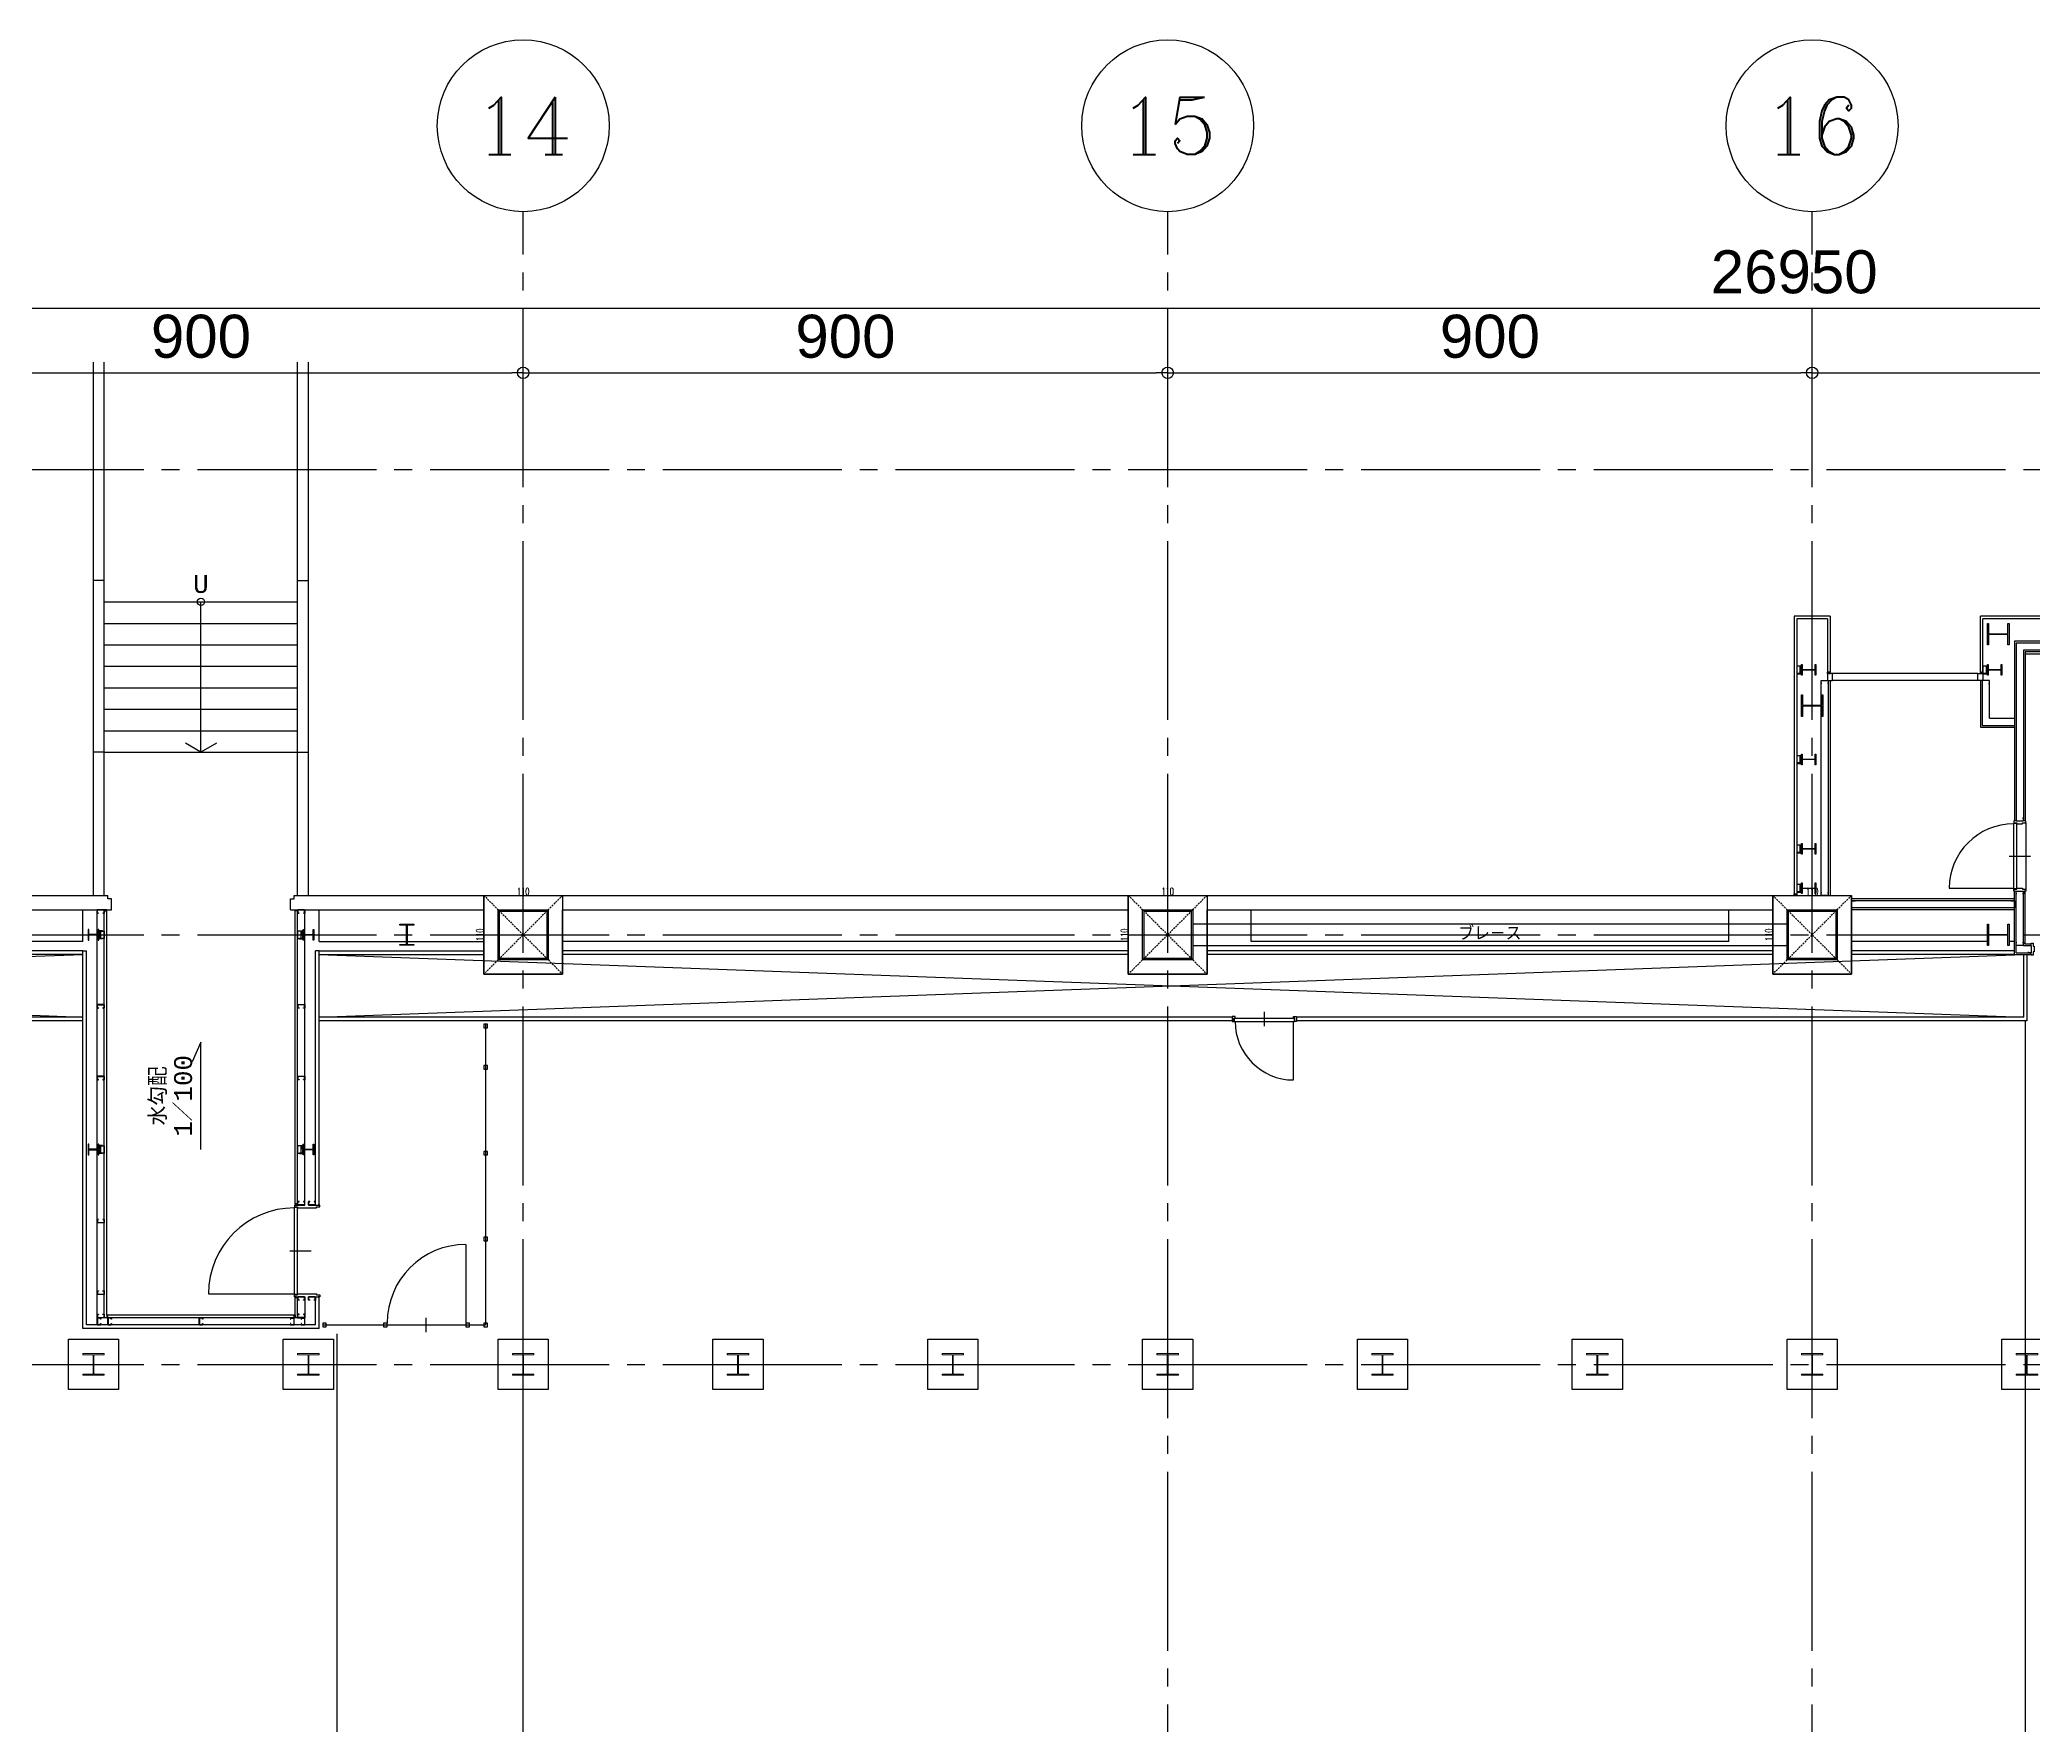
# Model space of a CAD drawing. Header units: millimetres. Extents: x -25195 to 195597, y 6477 to 112111.
# Drawn here: x 11085 to 13867, y 17647 to 20000 of the extents above; entities that cross this region are included whole.
import ezdxf
from ezdxf.enums import TextEntityAlignment as Align

# ---------------------------------------------------------------- set-up
doc = ezdxf.new("R2010")
doc.units = ezdxf.units.MM
doc.header["$LTSCALE"] = 100
doc.linetypes.add('X-N-FAB-L10$0$COL-CEN-LIN', pattern=[3.25, 2.5, -0.25, 0.25, -0.25])
doc.linetypes.add('X-N-FAB-L10$0$HIDDEN', pattern=[0.375, 0.25, -0.125])
for name, color, linetype in [('0-XREF', 7, 'Continuous'), ('X-N-FAB-L10$0$0-MC', 8, 'Continuous'), ('X-N-FAB-L10$0$0-NC', 8, 'Continuous'), ('X-N-FAB-L10$0$08', 8, 'Continuous'), ('X-N-FAB-L10$0$BEAM', 8, 'Continuous'), ('X-N-FAB-L10$0$BLOCK', 8, 'Continuous'), ('X-N-FAB-L10$0$CCL', 8, 'X-N-FAB-L10$0$COL-CEN-LIN'), ('X-N-FAB-L10$0$COL', 8, 'Continuous'), ('X-N-FAB-L10$0$COL-S', 8, 'Continuous')]:
    doc.layers.add(name, color=color, linetype=linetype)
doc.layers.add('X-N-FAB-L10$0$A-BLOCK', color=8, linetype='Continuous', plot=False)
doc.layers.add('X-N-FAB-L10$0$DIM', color=8, linetype='Continuous', plot=False)
doc.layers.add('X-N-FAB-L10$0$STEEL1', color=8, linetype='Continuous', lineweight=0)
doc.styles.add('X-N-FAB-L10$0$ATS', font='monotxt.shx', dxfattribs={"bigfont": 'BIGFONT.shx'})
doc.styles.add('X-N-FAB-L10$0$COL-NUM', font='romanc')
doc.styles.add('X-N-FAB-L10$0$DIM', font='simplex.shx', dxfattribs={"width": 0.67, "bigfont": 'chineset.shx'})
doc.styles.add('X-N-FAB-L10$0$DimStyUse', font='romans.shx', dxfattribs={"width": 0.7})
doc.styles.add('X-N-FAB-L10$0$Gen-Text', font='arial.ttf', dxfattribs={"height": 2.5})
doc.dimstyles.new('X-N-FAB-L10$0$cirl', dxfattribs={"dimtxt": 200, "dimasz": 50, "dimexe": 50, "dimexo": 0, "dimgap": 20, "dimtad": 1, "dimdsep": 46, "dimtxsty": 'X-N-FAB-L10$0$DimStyUse', "dimblk": 'X-N-FAB-L10$0$_Origin', "dimcen": 10, "dimdle": 50, "dimclrt": 2, "dimazin": 0, "dimtfac": 1, "dimtix": 1, "dimtmove": 2, "dimatfit": 3, "dimfxl": 10, "dimtolj": 1, "dimarcsym": 0})
doc.dimstyles.new('X-N-FAB-L10$0$JJP_005_defpoint', dxfattribs={"dimtxt": 20, "dimasz": 0.5, "dimexe": 0.5, "dimexo": 0.5, "dimgap": 0.5, "dimtad": 1, "dimdsep": 46, "dimtxsty": 'X-N-FAB-L10$0$DIM', "dimblk": 'X-N-FAB-L10$0$_None', "dimcen": 10, "dimclrd": 256, "dimclre": 256, "dimclrt": 256, "dimadec": 0, "dimazin": 0, "dimtfac": 1, "dimtix": 1, "dimtmove": 2, "dimatfit": 3, "dimldrblk": 'X-N-FAB-L10$0$_None', "dimfxl": 0.5, "dimtolj": 1, "dimtzin": 0, "dimarcsym": 0})

# ---------------------------------------------------------------- blocks, each defined once
blk = doc.blocks.new('X-N-FAB-L10$0$_Origin')
at = {"color": 0, "linetype": 'ByBlock', "lineweight": -2}
blk.add_line((0, 0), (-1, 0), dxfattribs=at)
blk.add_circle((0, 0), 0.5, dxfattribs=at)
blk = doc.blocks.new('*D192')
at = {"layer": 'DefPoints', "color": 0, "transparency": 16777216}
for p in [(0, 9025), (-26950, 8935), (0, 8935)]:
    blk.add_point(p, dxfattribs=at)
at = {"layer": 'X-N-FAB-L10$0$DIM', "color": 0, "lineweight": -2, "transparency": 16777216}
for p, q in [((-26950, 8935), (-26950, 9045)), ((0, 8935), (0, 9045)), ((-26934, 9025), (-16, 9025))]:
    blk.add_line(p, q, dxfattribs=at)
at = {"layer": 'X-N-FAB-L10$0$DIM', "color": 0, "lineweight": -2, "transparency": 16777216, "xscale": 16, "yscale": 16, "zscale": 16, "rotation": 180}
blk.add_blockref('X-N-FAB-L10$0$_Origin', (-26950, 9025), dxfattribs=at)
at = {"layer": 'X-N-FAB-L10$0$DIM', "color": 0, "lineweight": -2, "transparency": 16777216, "xscale": 16, "yscale": 16, "zscale": 16}
blk.add_blockref('X-N-FAB-L10$0$_Origin', (0, 9025), dxfattribs=at)
at = {"layer": 'X-N-FAB-L10$0$DIM', "color": 2, "transparency": 16777216, "insert": (-13475, 9075.6), "char_height": 2.5, "attachment_point": 5, "style": 'X-N-FAB-L10$0$Gen-Text'}
blk.add_mtext('\\A1;{\\H24x;26950}', dxfattribs=at)
blk = doc.blocks.new('*D205')
at = {"layer": 'DefPoints', "color": 0, "transparency": 16777216}
for p in [(-15250, 8935), (-16150, 8845), (-15250, 8845)]:
    blk.add_point(p, dxfattribs=at)
at = {"layer": 'X-N-FAB-L10$0$DIM', "color": 0, "lineweight": -2, "transparency": 16777216}
for p, q in [((-16150, 8845), (-16150, 8955)), ((-16134, 8935), (-15266, 8935)), ((-15250, 8845), (-15250, 8955))]:
    blk.add_line(p, q, dxfattribs=at)
at = {"layer": 'X-N-FAB-L10$0$DIM', "color": 0, "lineweight": -2, "transparency": 16777216, "xscale": 16, "yscale": 16, "zscale": 16, "rotation": 180}
blk.add_blockref('X-N-FAB-L10$0$_Origin', (-16150, 8935), dxfattribs=at)
at = {"layer": 'X-N-FAB-L10$0$DIM', "color": 0, "lineweight": -2, "transparency": 16777216, "xscale": 16, "yscale": 16, "zscale": 16}
blk.add_blockref('X-N-FAB-L10$0$_Origin', (-15250, 8935), dxfattribs=at)
at = {"layer": 'X-N-FAB-L10$0$DIM', "color": 2, "transparency": 16777216, "insert": (-15700, 8985.6), "char_height": 2.5, "attachment_point": 5, "style": 'X-N-FAB-L10$0$Gen-Text'}
blk.add_mtext('\\A1;{\\H24x;900}', dxfattribs=at)
blk = doc.blocks.new('X-N-FAB-L10$0$cn-y')
at = {"layer": 'X-N-FAB-L10$0$0-MC'}
blk.add_circle((-50, 0), 50, dxfattribs=at)
at = {"layer": 'X-N-FAB-L10$0$0-NC', "style": 'X-N-FAB-L10$0$COL-NUM'}
blk.add_attdef('GRID-Y', text='', height=50, dxfattribs=at).set_placement((-50, 0), align=Align.MIDDLE_CENTER)
blk = doc.blocks.new('*D206')
at = {"layer": 'DefPoints', "color": 0, "transparency": 16777216}
for p in [(-14350, 8935), (-15250, 8845), (-14350, 8845)]:
    blk.add_point(p, dxfattribs=at)
at = {"layer": 'X-N-FAB-L10$0$DIM', "color": 0, "lineweight": -2, "transparency": 16777216}
for p, q in [((-15250, 8845), (-15250, 8955)), ((-15234, 8935), (-14366, 8935)), ((-14350, 8845), (-14350, 8955))]:
    blk.add_line(p, q, dxfattribs=at)
at = {"layer": 'X-N-FAB-L10$0$DIM', "color": 0, "lineweight": -2, "transparency": 16777216, "xscale": 16, "yscale": 16, "zscale": 16, "rotation": 180}
blk.add_blockref('X-N-FAB-L10$0$_Origin', (-15250, 8935), dxfattribs=at)
at = {"layer": 'X-N-FAB-L10$0$DIM', "color": 0, "lineweight": -2, "transparency": 16777216, "xscale": 16, "yscale": 16, "zscale": 16}
blk.add_blockref('X-N-FAB-L10$0$_Origin', (-14350, 8935), dxfattribs=at)
at = {"layer": 'X-N-FAB-L10$0$DIM', "color": 2, "transparency": 16777216, "insert": (-14800, 8985.6), "char_height": 2.5, "attachment_point": 5, "style": 'X-N-FAB-L10$0$Gen-Text'}
blk.add_mtext('\\A1;{\\H24x;900}', dxfattribs=at)
blk = doc.blocks.new('*D207')
at = {"layer": 'DefPoints', "color": 0, "transparency": 16777216}
for p in [(-13450, 8935), (-14350, 8845), (-13450, 8845)]:
    blk.add_point(p, dxfattribs=at)
at = {"layer": 'X-N-FAB-L10$0$DIM', "color": 0, "lineweight": -2, "transparency": 16777216}
for p, q in [((-14350, 8845), (-14350, 8955)), ((-14334, 8935), (-13466, 8935)), ((-13450, 8845), (-13450, 8955))]:
    blk.add_line(p, q, dxfattribs=at)
at = {"layer": 'X-N-FAB-L10$0$DIM', "color": 0, "lineweight": -2, "transparency": 16777216, "xscale": 16, "yscale": 16, "zscale": 16, "rotation": 180}
blk.add_blockref('X-N-FAB-L10$0$_Origin', (-14350, 8935), dxfattribs=at)
at = {"layer": 'X-N-FAB-L10$0$DIM', "color": 0, "lineweight": -2, "transparency": 16777216, "xscale": 16, "yscale": 16, "zscale": 16}
blk.add_blockref('X-N-FAB-L10$0$_Origin', (-13450, 8935), dxfattribs=at)
at = {"layer": 'X-N-FAB-L10$0$DIM', "color": 2, "transparency": 16777216, "insert": (-13900, 8985.6), "char_height": 2.5, "attachment_point": 5, "style": 'X-N-FAB-L10$0$Gen-Text'}
blk.add_mtext('\\A1;{\\H24x;900}', dxfattribs=at)
blk = doc.blocks.new('*D208')
at = {"layer": 'DefPoints', "color": 0, "transparency": 16777216}
for p in [(-12550, 8935), (-13450, 8845), (-12550, 8845)]:
    blk.add_point(p, dxfattribs=at)
at = {"layer": 'X-N-FAB-L10$0$DIM', "color": 0, "lineweight": -2, "transparency": 16777216}
for p, q in [((-13450, 8845), (-13450, 8955)), ((-13434, 8935), (-12566, 8935)), ((-12550, 8845), (-12550, 8955))]:
    blk.add_line(p, q, dxfattribs=at)
at = {"layer": 'X-N-FAB-L10$0$DIM', "color": 0, "lineweight": -2, "transparency": 16777216, "xscale": 16, "yscale": 16, "zscale": 16, "rotation": 180}
blk.add_blockref('X-N-FAB-L10$0$_Origin', (-13450, 8935), dxfattribs=at)
at = {"layer": 'X-N-FAB-L10$0$DIM', "color": 0, "lineweight": -2, "transparency": 16777216, "xscale": 16, "yscale": 16, "zscale": 16}
blk.add_blockref('X-N-FAB-L10$0$_Origin', (-12550, 8935), dxfattribs=at)
at = {"layer": 'X-N-FAB-L10$0$DIM', "color": 2, "transparency": 16777216, "insert": (-13000, 8985.6), "char_height": 2.5, "attachment_point": 5, "style": 'X-N-FAB-L10$0$Gen-Text'}
blk.add_mtext('\\A1;{\\H24x;900}', dxfattribs=at)
blk = doc.blocks.new('X-N-FAB-L10$0$A$C08dda4ec')
at = {"layer": 'X-N-FAB-L10$0$COL'}
blk.add_lwpolyline([(0, 70), (70, 70), (70, 0), (0, 0)], close=True, dxfattribs=at)
at = {"layer": 'X-N-FAB-L10$0$STEEL1'}
blk.add_lwpolyline([(20, 50), (50, 50), (50, 48.5), (35.5, 48.5), (35.5, 21.5), (50, 21.5), (50, 20), (20, 20), (20, 21.5), (34.5, 21.5), (34.5, 48.5), (20, 48.5)], close=True, dxfattribs=at)
blk = doc.blocks.new('*D153')
at = {"layer": 'DefPoints', "lineweight": -2, "transparency": 16777216}
blk.add_line((0, 0), (110, 0), dxfattribs=at)
at = {"layer": 'DefPoints', "color": 0, "transparency": 16777216}
for p in [(0, 0), (110, 0), (110, 0)]:
    blk.add_point(p, dxfattribs=at)
at = {"layer": 'DefPoints', "transparency": 16777216, "insert": (55, 5.5), "char_height": 10, "attachment_point": 5, "style": 'X-N-FAB-L10$0$DIM'}
blk.add_mtext('\\A1;110', dxfattribs=at)
blk = doc.blocks.new('X-N-FAB-L10$0$_None')
blk = doc.blocks.new('*D154')
at = {"layer": 'DefPoints', "lineweight": -2, "transparency": 16777216}
blk.add_line((0, 0), (0, -110), dxfattribs=at)
at = {"layer": 'DefPoints', "color": 0, "transparency": 16777216}
for p in [(0, 0), (0, -110), (0, -110)]:
    blk.add_point(p, dxfattribs=at)
at = {"layer": 'DefPoints', "transparency": 16777216, "insert": (-5.5, -55), "char_height": 10, "attachment_point": 5, "rotation": 90, "style": 'X-N-FAB-L10$0$DIM'}
blk.add_mtext('\\A1;110', dxfattribs=at)
blk = doc.blocks.new('X-N-FAB-L10$0$A$C5b9bb6f0')
at = {"layer": 'X-N-FAB-L10$0$08'}
for p, q in [((13829.1, 9969), (13829.1, 10714)), ((13844.1, 9969), (13844.1, 10714)), ((14114.1, 9969), (14114.1, 10714)), ((14129.1, 9969), (14129.1, 10714)), ((13844.1, 10409), (13829.1, 10409)), ((14114.1, 10409), (14129.1, 10409)), ((13844.1, 10379), (14114.1, 10379)), ((13979.1, 10169), (13979.1, 10379)), ((16204.1, 10359), (16204.1, 9969)), ((16254.1, 10359), (16204.1, 10359)), ((16207.6, 10355.5), (16207.6, 9969)), ((16250.6, 10355.5), (16207.6, 10355.5)), ((16250.6, 10355.5), (16250.6, 10281)), ((16254.1, 10359), (16254.1, 10281)), ((16958.6, 10359), (16464.1, 10359)), ((16464.1, 10281), (16464.1, 10359)), ((16958.6, 10355.5), (16467.6, 10355.5)), ((16467.6, 10281), (16467.6, 10355.5)), ((13844.1, 10349), (14114.1, 10349)), ((16511.6, 10324), (16511.6, 10073)), ((16726.6, 10324), (16511.6, 10324)), ((13844.1, 10319), (14114.1, 10319)), ((16514.1, 10321.5), (16514.1, 10073)), ((16726.6, 10321.5), (16514.1, 10321.5)), ((16524.1, 10311.5), (16524.1, 10073)), ((16951.6, 10311.5), (16524.1, 10311.5)), ((16526.6, 10309), (16526.6, 10073)), ((16954.1, 10309), (16526.6, 10309)), ((16834.1, 10306), (16526.6, 10306)), ((13844.1, 10289), (14114.1, 10289)), ((16241.6, 9969), (16241.6, 10269)), ((16254.1, 10281), (16250.6, 10281)), ((16254.1, 10279), (16250.6, 10279)), ((16251.6, 10269), (16251.6, 9969)), ((16254.1, 10269), (16254.1, 9969)), ((16460.6, 10279), (16257.6, 10279)), ((16460.6, 10269), (16257.6, 10269)), ((16464.1, 10281), (16467.6, 10281)), ((16464.1, 10279), (16467.6, 10279)), ((16464.1, 10269), (16464.1, 10204)), ((16466.6, 10269), (16466.6, 10206.5)), ((16476.6, 10216.5), (16476.6, 10269)), ((13844.1, 10259), (14114.1, 10259)), ((13844.1, 10229), (14114.1, 10229)), ((16476.6, 10216.5), (16511.6, 10216.5)), ((13844.1, 10199), (14114.1, 10199)), ((16464.1, 10204), (16511.6, 10204)), ((16466.6, 10206.5), (16511.6, 10206.5)), ((13844.1, 10169), (13829.1, 10169)), ((13844.1, 10169), (14114.1, 10169)), ((14114.1, 10169), (14129.1, 10169)), ((16527.6, 10070.5), (16527.6, 9977.5)), ((16504.1, 10024), (16534.1, 10024)), ((11449.1, 9969), (13849.1, 9969)), ((13849.1, 9964), (13849.1, 9969)), ((13854.1, 9964), (13849.1, 9964)), ((13854.1, 9949), (13854.1, 9964)), ((14104.1, 9949), (14104.1, 9964)), ((14104.1, 9964), (14109.1, 9964)), ((14109.1, 9969), (16284.1, 9969)), ((14109.1, 9964), (14109.1, 9969)), ((16511.6, 9964), (16284.1, 9964)), ((16511.6, 9961.5), (16284.1, 9961.5)), ((16420.6, 9979), (16510.6, 9979)), ((16511.6, 9886.5), (16511.6, 9975)), ((16514.1, 9889), (16514.1, 9975)), ((16524.1, 9899), (16524.1, 9975)), ((16526.6, 9901.5), (16526.6, 9975)), ((13584.1, 9949), (13854.1, 9949)), ((13814.1, 9904.5), (13814.1, 9949)), ((13834.1, 9369), (13834.1, 9949)), ((13844.1, 9379), (13844.1, 9949)), ((13847.6, 9382.5), (13847.6, 9947)), ((14104.1, 9949), (14374.1, 9949)), ((14110.6, 9538), (14110.6, 9949)), ((14114.1, 9538), (14114.1, 9949)), ((14124.1, 9536.5), (14124.1, 9949)), ((14144.1, 9904.5), (14144.1, 9949)), ((14484.1, 9949), (15274.1, 9949)), ((15384.1, 9949), (16174.1, 9949)), ((16511.6, 9951.5), (16284.1, 9951.5)), ((16511.6, 9949), (16284.1, 9949)), ((11434.1, 9799), (13814.1, 9886.5)), ((11434.1, 9886.5), (13814.1, 9799)), ((13814.1, 9904.5), (13584.1, 9904.5)), ((13814.1, 9891.5), (13584.1, 9891.5)), ((13814.1, 9886.5), (13584.1, 9886.5)), ((13814.1, 9364), (13814.1, 9891.5)), ((13814.1, 9891.5), (13819.1, 9891.5)), ((13819.1, 9369), (13819.1, 9891.5)), ((14139.1, 9536.5), (14139.1, 9891.5)), ((14144.1, 9891.5), (14139.1, 9891.5)), ((14144.1, 9904.5), (14374.1, 9904.5)), ((14144.1, 9536.5), (14144.1, 9891.5)), ((14144.1, 9891.5), (14374.1, 9891.5)), ((14144.1, 9799), (16524.1, 9886.5)), ((14144.1, 9886.5), (16524.1, 9799)), ((14144.1, 9886.5), (14374.1, 9886.5)), ((15274.1, 9904.5), (14484.1, 9904.5)), ((15274.1, 9891.5), (14484.1, 9891.5)), ((15274.1, 9886.5), (14484.1, 9886.5)), ((16174.1, 9891.5), (15384.1, 9891.5)), ((16174.1, 9886.5), (15384.1, 9886.5)), ((16112.6, 9904.5), (15445.6, 9904.5)), ((16474.1, 9904.5), (16284.1, 9904.5)), ((16511.6, 9891.5), (16284.1, 9891.5)), ((16511.6, 9886.5), (16284.1, 9886.5)), ((16511.6, 9904.5), (16504.1, 9904.5)), ((16511.6, 9886.5), (16534.1, 9886.5)), ((16514.1, 9889), (16535.1, 9889)), ((16524.1, 9899), (16535.1, 9899)), ((16524.1, 9886.5), (16524.1, 9799)), ((16526.6, 9901.5), (16535.1, 9901.5)), ((16529.1, 9886.5), (16529.1, 9794)), ((13814.1, 9799), (12539.1, 9799)), ((13814.1, 9794), (12539.1, 9794)), ((15419.1, 9799), (14144.1, 9799)), ((15419.1, 9794), (14144.1, 9794)), ((15464.1, 9786.5), (15464.1, 9806.5)), ((16524.1, 9799), (15509.1, 9799)), ((16529.1, 9794), (15509.1, 9794)), ((16526.6, 9794), (16526.6, 8059)), ((14376.6, 9789), (14376.6, 9369)), ((15505, 9711.2), (15505, 9793)), ((14139.1, 9536.5), (14144.1, 9536.5)), ((14103.1, 9472.5), (14133.1, 9472.5)), ((14349.1, 9481.5), (14349.1, 9371.5)), ((13989.6, 9412.5), (14109.6, 9412.5)), ((14110.6, 9382.5), (14110.6, 9407)), ((14114.1, 9379), (14114.1, 9407)), ((14124.1, 9408.5), (14124.1, 9379)), ((14139.1, 9408.5), (14144.1, 9408.5)), ((14139.1, 9369), (14139.1, 9408.5)), ((14144.1, 9364), (14144.1, 9408.5)), ((14114.1, 9379), (13844.1, 9379)), ((14110.6, 9382.5), (13847.6, 9382.5)), ((14293.1, 9379), (14293.1, 9359)), ((14144.1, 9364), (13814.1, 9364)), ((14139.1, 9369), (13819.1, 9369)), ((14149.1, 9369), (14376.6, 9369)), ((14169.1, 8059), (14169.1, 9356.5)), ((14429.1, 8059), (14429.1, 9279))]:
    blk.add_line(p, q, dxfattribs=at)
for points in [[(16504.1, 10349), (16504.1, 10319), (16502.6, 10319), (16502.6, 10333.5), (16475.6, 10333.5), (16475.6, 10319), (16474.1, 10319), (16474.1, 10349), (16475.6, 10349), (16475.6, 10334.5), (16502.6, 10334.5), (16502.6, 10349)], [(16212.6, 10279), (16212.6, 10289), (16207.6, 10289), (16207.6, 10279)], [(16209.1, 10289.6), (16214.1, 10289.6), (16214.1, 10284.6), (16213.5, 10284.6), (16213.5, 10289), (16209.1, 10289)], [(16209.1, 10278.4), (16214.1, 10278.4), (16214.1, 10283.4), (16213.5, 10283.4), (16213.5, 10279), (16209.1, 10279)], [(16214.1, 10276.5), (16214.1, 10291.5), (16215, 10291.5), (16215, 10284.3), (16233.2, 10284.3), (16233.2, 10291.5), (16234.1, 10291.5), (16234.1, 10276.5), (16233.2, 10276.5), (16233.2, 10283.7), (16215, 10283.7), (16215, 10276.5)], [(16257.6, 10269), (16257.6, 10279), (16250.6, 10279), (16250.6, 10269)], [(16460.6, 10269), (16460.6, 10279), (16467.6, 10279), (16467.6, 10269)], [(16472.6, 10279), (16472.6, 10289), (16467.6, 10289), (16467.6, 10279)], [(16469.1, 10289.6), (16474.1, 10289.6), (16474.1, 10284.6), (16473.5, 10284.6), (16473.5, 10289), (16469.1, 10289)], [(16469.1, 10278.4), (16474.1, 10278.4), (16474.1, 10283.4), (16473.5, 10283.4), (16473.5, 10279), (16469.1, 10279)], [(16474.1, 10276.5), (16474.1, 10291.5), (16475, 10291.5), (16475, 10284.3), (16493.2, 10284.3), (16493.2, 10291.5), (16494.1, 10291.5), (16494.1, 10276.5), (16493.2, 10276.5), (16493.2, 10283.7), (16475, 10283.7), (16475, 10276.5)], [(16244.1, 10249), (16244.1, 10219), (16242.6, 10219), (16242.6, 10233.5), (16215.6, 10233.5), (16215.6, 10219), (16214.1, 10219), (16214.1, 10249), (16215.6, 10249), (16215.6, 10234.5), (16242.6, 10234.5), (16242.6, 10249)], [(16212.6, 10154), (16212.6, 10164), (16207.6, 10164), (16207.6, 10154)], [(16209.1, 10164.6), (16214.1, 10164.6), (16214.1, 10159.6), (16213.5, 10159.6), (16213.5, 10164), (16209.1, 10164)], [(16209.1, 10153.4), (16214.1, 10153.4), (16214.1, 10158.4), (16213.5, 10158.4), (16213.5, 10154), (16209.1, 10154)], [(16214.1, 10151.5), (16214.1, 10166.5), (16215, 10166.5), (16215, 10159.3), (16233.2, 10159.3), (16233.2, 10166.5), (16234.1, 10166.5), (16234.1, 10151.5), (16233.2, 10151.5), (16233.2, 10158.7), (16215, 10158.7), (16215, 10151.5)], [(16510.6, 9978), (16510.6, 10070), (16514.6, 10070), (16514.6, 9978)], [(16212.6, 10029), (16212.6, 10039), (16207.6, 10039), (16207.6, 10029)], [(16209.1, 10039.6), (16214.1, 10039.6), (16214.1, 10034.6), (16213.5, 10034.6), (16213.5, 10039), (16209.1, 10039)], [(16209.1, 10028.4), (16214.1, 10028.4), (16214.1, 10033.4), (16213.5, 10033.4), (16213.5, 10029), (16209.1, 10029)], [(16214.1, 10026.5), (16214.1, 10041.5), (16215, 10041.5), (16215, 10034.3), (16233.2, 10034.3), (16233.2, 10041.5), (16234.1, 10041.5), (16234.1, 10026.5), (16233.2, 10026.5), (16233.2, 10033.7), (16215, 10033.7), (16215, 10026.5)], [(16204.1, 9969), (16204.1, 9971), (16207.6, 9971), (16207.6, 9969)], [(16212.6, 9974), (16212.6, 9984), (16207.6, 9984), (16207.6, 9974)], [(16209.1, 9984.6), (16214.1, 9984.6), (16214.1, 9979.6), (16213.5, 9979.6), (16213.5, 9984), (16209.1, 9984)], [(16209.1, 9973.4), (16214.1, 9973.4), (16214.1, 9978.4), (16213.5, 9978.4), (16213.5, 9974), (16209.1, 9974)], [(16214.1, 9971.5), (16214.1, 9986.5), (16215, 9986.5), (16215, 9979.3), (16233.2, 9979.3), (16233.2, 9986.5), (16234.1, 9986.5), (16234.1, 9971.5), (16233.2, 9971.5), (16233.2, 9978.7), (16215, 9978.7), (16215, 9971.5)], [(13842.1, 9944), (13844.1, 9944), (13844.1, 9949), (13834.1, 9949), (13834.1, 9944), (13836.1, 9944), (13836.1, 9944.4), (13834.4, 9944.4), (13834.4, 9948.7), (13843.8, 9948.7), (13843.8, 9944.4), (13842.1, 9944.4)], [(13844.1, 9947.5), (13847.6, 9947.5), (13847.6, 9949), (13844.1, 9949)], [(14114.1, 9947.5), (14110.6, 9947.5), (14110.6, 9949), (14114.1, 9949)], [(14116.1, 9944), (14114.1, 9944), (14114.1, 9949), (14124.1, 9949), (14124.1, 9944), (14122.1, 9944), (14122.1, 9944.4), (14123.8, 9944.4), (14123.8, 9948.7), (14114.4, 9948.7), (14114.4, 9944.4), (14116.1, 9944.4)], [(14394.1, 9879), (14394.1, 9949), (14464.1, 9949), (14464.1, 9879)], [(14396.1, 9881), (14396.1, 9947), (14462.1, 9947), (14462.1, 9881)], [(15294.1, 9879), (15294.1, 9949), (15364.1, 9949), (15364.1, 9879)], [(15296.1, 9881), (15296.1, 9947), (15362.1, 9947), (15362.1, 9881)], [(16194.1, 9879), (16194.1, 9949), (16264.1, 9949), (16264.1, 9879)], [(16196.1, 9881), (16196.1, 9947), (16262.1, 9947), (16262.1, 9881)], [(13836.6, 9906.5), (13836.6, 9921.5), (13835.6, 9921.5), (13835.6, 9914.4), (13822.6, 9914.4), (13822.6, 9921.5), (13821.6, 9921.5), (13821.6, 9906.5), (13822.6, 9906.5), (13822.6, 9913.7), (13835.6, 9913.7), (13835.6, 9906.5)], [(13841.6, 9919.6), (13836.6, 9919.6), (13836.6, 9914.6), (13837.2, 9914.6), (13837.2, 9919), (13841.6, 9919)], [(13841.6, 9908.4), (13836.6, 9908.4), (13836.6, 9913.4), (13837.2, 9913.4), (13837.2, 9909), (13841.6, 9909)], [(13839.1, 9909), (13839.1, 9919), (13844.1, 9919), (13844.1, 9909)], [(14119.1, 9909), (14119.1, 9919), (14114.1, 9919), (14114.1, 9909)], [(14116.6, 9919.6), (14121.6, 9919.6), (14121.6, 9914.6), (14121, 9914.6), (14121, 9919), (14116.6, 9919)], [(14116.6, 9908.4), (14121.6, 9908.4), (14121.6, 9913.4), (14121, 9913.4), (14121, 9909), (14116.6, 9909)], [(14121.6, 9906.5), (14121.6, 9921.5), (14122.6, 9921.5), (14122.6, 9914.4), (14135.6, 9914.4), (14135.6, 9921.5), (14136.6, 9921.5), (14136.6, 9906.5), (14135.6, 9906.5), (14135.6, 9913.7), (14122.6, 9913.7), (14122.6, 9906.5)], [(14256.6, 9928.7), (14276.6, 9928.7), (14276.6, 9927.5), (14267, 9927.5), (14267, 9900.5), (14276.6, 9900.5), (14276.6, 9899.3), (14256.6, 9899.3), (14256.6, 9900.5), (14266.2, 9900.5), (14266.2, 9927.5), (14256.6, 9927.5)], [(15364.1, 9899), (16194.1, 9899), (16194.1, 9929), (15364.1, 9929)], [(16504.1, 9929), (16504.1, 9899), (16502.6, 9899), (16502.6, 9913.5), (16475.6, 9913.5), (16475.6, 9899), (16474.1, 9899), (16474.1, 9929), (16475.6, 9929), (16475.6, 9914.5), (16502.6, 9914.5), (16502.6, 9929)], [(13842.1, 9811.5), (13844.1, 9811.5), (13844.1, 9816.5), (13834.1, 9816.5), (13834.1, 9811.5), (13836.1, 9811.5), (13836.1, 9811.9), (13834.4, 9811.9), (13834.4, 9816.2), (13843.8, 9816.2), (13843.8, 9811.9), (13842.1, 9811.9)], [(14116.1, 9811.5), (14114.1, 9811.5), (14114.1, 9816.5), (14124.1, 9816.5), (14124.1, 9811.5), (14122.1, 9811.5), (14122.1, 9811.9), (14123.8, 9811.9), (14123.8, 9816.2), (14114.4, 9816.2), (14114.4, 9811.9), (14116.1, 9811.9)], [(15423.2, 9797.5), (15423.2, 9800), (15419.1, 9800), (15419.1, 9793), (15421.6, 9793), (15421.6, 9797.5)], [(15422.1, 9793), (15506.1, 9793), (15506.1, 9797), (15422.1, 9797)], [(15505, 9797.5), (15505, 9800), (15509.1, 9800), (15509.1, 9793), (15506.6, 9793), (15506.6, 9797.5)], [(14374.1, 9784), (14379.1, 9784), (14379.1, 9789), (14374.1, 9789)], [(13842.1, 9711.5), (13844.1, 9711.5), (13844.1, 9716.5), (13834.1, 9716.5), (13834.1, 9711.5), (13836.1, 9711.5), (13836.1, 9711.9), (13834.4, 9711.9), (13834.4, 9716.2), (13843.8, 9716.2), (13843.8, 9711.9), (13842.1, 9711.9)], [(14116.1, 9711.5), (14114.1, 9711.5), (14114.1, 9716.5), (14124.1, 9716.5), (14124.1, 9711.5), (14122.1, 9711.5), (14122.1, 9711.9), (14123.8, 9711.9), (14123.8, 9716.2), (14114.4, 9716.2), (14114.4, 9711.9), (14116.1, 9711.9)], [(14374.1, 9726.5), (14379.1, 9726.5), (14379.1, 9731.5), (14374.1, 9731.5)], [(13836.6, 9606.5), (13836.6, 9621.5), (13835.6, 9621.5), (13835.6, 9614.4), (13822.6, 9614.4), (13822.6, 9621.5), (13821.6, 9621.5), (13821.6, 9606.5), (13822.6, 9606.5), (13822.6, 9613.7), (13835.6, 9613.7), (13835.6, 9606.5)], [(13841.6, 9619.6), (13836.6, 9619.6), (13836.6, 9614.6), (13837.2, 9614.6), (13837.2, 9619), (13841.6, 9619)], [(13841.6, 9608.4), (13836.6, 9608.4), (13836.6, 9613.4), (13837.2, 9613.4), (13837.2, 9609), (13841.6, 9609)], [(13839.1, 9609), (13839.1, 9619), (13844.1, 9619), (13844.1, 9609)], [(14119.1, 9609), (14119.1, 9619), (14114.1, 9619), (14114.1, 9609)], [(14116.6, 9619.6), (14121.6, 9619.6), (14121.6, 9614.6), (14121, 9614.6), (14121, 9619), (14116.6, 9619)], [(14116.6, 9608.4), (14121.6, 9608.4), (14121.6, 9613.4), (14121, 9613.4), (14121, 9609), (14116.6, 9609)], [(14121.6, 9606.5), (14121.6, 9621.5), (14122.6, 9621.5), (14122.6, 9614.4), (14135.6, 9614.4), (14135.6, 9621.5), (14136.6, 9621.5), (14136.6, 9606.5), (14135.6, 9606.5), (14135.6, 9613.7), (14122.6, 9613.7), (14122.6, 9606.5)], [(14374.1, 9606.5), (14379.1, 9606.5), (14379.1, 9611.5), (14374.1, 9611.5)], [(13842.1, 9516.5), (13844.1, 9516.5), (13844.1, 9511.5), (13834.1, 9511.5), (13834.1, 9516.5), (13836.1, 9516.5), (13836.1, 9516.2), (13834.4, 9516.2), (13834.4, 9511.9), (13843.8, 9511.9), (13843.8, 9516.2), (13842.1, 9516.2)], [(14109.6, 9411.5), (14109.6, 9533.5), (14113.6, 9533.5), (14113.6, 9411.5)], [(14114.1, 9538), (14110.6, 9538), (14110.6, 9536.5), (14114.1, 9536.5)], [(14116.1, 9541.5), (14114.1, 9541.5), (14114.1, 9536.5), (14124.1, 9536.5), (14124.1, 9541.5), (14122.1, 9541.5), (14122.1, 9541.2), (14123.8, 9541.2), (14123.8, 9536.9), (14114.4, 9536.9), (14114.4, 9541.2), (14116.1, 9541.2)], [(14131.1, 9541.5), (14129.1, 9541.5), (14129.1, 9536.5), (14139.1, 9536.5), (14139.1, 9541.5), (14137.1, 9541.5), (14137.1, 9541.2), (14138.8, 9541.2), (14138.8, 9536.9), (14129.4, 9536.9), (14129.4, 9541.2), (14131.1, 9541.2)], [(14374.1, 9486.5), (14379.1, 9486.5), (14379.1, 9491.5), (14374.1, 9491.5)], [(13842.1, 9416.5), (13844.1, 9416.5), (13844.1, 9411.5), (13834.1, 9411.5), (13834.1, 9416.5), (13836.1, 9416.5), (13836.1, 9416.2), (13834.4, 9416.2), (13834.4, 9411.9), (13843.8, 9411.9), (13843.8, 9416.2), (13842.1, 9416.2)], [(14114.1, 9407), (14110.6, 9407), (14110.6, 9408.5), (14114.1, 9408.5)], [(14116.1, 9403.5), (14114.1, 9403.5), (14114.1, 9408.5), (14124.1, 9408.5), (14124.1, 9403.5), (14122.1, 9403.5), (14122.1, 9403.9), (14123.8, 9403.9), (14123.8, 9408.2), (14114.4, 9408.2), (14114.4, 9403.9), (14116.1, 9403.9)], [(14131.1, 9403.5), (14129.1, 9403.5), (14129.1, 9408.5), (14139.1, 9408.5), (14139.1, 9403.5), (14137.1, 9403.5), (14137.1, 9403.9), (14138.8, 9403.9), (14138.8, 9408.2), (14129.4, 9408.2), (14129.4, 9403.9), (14131.1, 9403.9)], [(13842.1, 9384), (13844.1, 9384), (13844.1, 9379), (13834.1, 9379), (13834.1, 9384), (13836.1, 9384), (13836.1, 9383.7), (13834.4, 9383.7), (13834.4, 9379.4), (13843.8, 9379.4), (13843.8, 9383.7), (13842.1, 9383.7)], [(13839.1, 9371), (13839.1, 9369), (13834.1, 9369), (13834.1, 9379), (13839.1, 9379), (13839.1, 9377), (13838.8, 9377), (13838.8, 9378.7), (13834.4, 9378.7), (13834.4, 9369.4), (13838.8, 9369.4), (13838.8, 9371)], [(13849.1, 9379), (13849.1, 9382.5), (13847.6, 9382.5), (13847.6, 9379)], [(13854.1, 9371), (13854.1, 9369), (13849.1, 9369), (13849.1, 9379), (13854.1, 9379), (13854.1, 9377), (13853.8, 9377), (13853.8, 9378.7), (13849.4, 9378.7), (13849.4, 9369.4), (13853.8, 9369.4), (13853.8, 9371)], [(13981.6, 9371), (13981.6, 9369), (13976.6, 9369), (13976.6, 9379), (13981.6, 9379), (13981.6, 9377), (13981.3, 9377), (13981.3, 9378.7), (13976.9, 9378.7), (13976.9, 9369.4), (13981.3, 9369.4), (13981.3, 9371)], [(14104.1, 9371), (14104.1, 9369), (14109.1, 9369), (14109.1, 9379), (14104.1, 9379), (14104.1, 9377), (14104.4, 9377), (14104.4, 9378.7), (14108.8, 9378.7), (14108.8, 9369.4), (14104.4, 9369.4), (14104.4, 9371)], [(14109.1, 9379), (14109.1, 9382.5), (14110.6, 9382.5), (14110.6, 9379)], [(14116.1, 9384), (14114.1, 9384), (14114.1, 9379), (14124.1, 9379), (14124.1, 9384), (14122.1, 9384), (14122.1, 9383.7), (14123.8, 9383.7), (14123.8, 9379.4), (14114.4, 9379.4), (14114.4, 9383.7), (14116.1, 9383.7)], [(14119.1, 9371), (14119.1, 9369), (14124.1, 9369), (14124.1, 9379), (14119.1, 9379), (14119.1, 9377), (14119.4, 9377), (14119.4, 9378.7), (14123.8, 9378.7), (14123.8, 9369.4), (14119.4, 9369.4), (14119.4, 9371)], [(14149.1, 9366.5), (14154.1, 9366.5), (14154.1, 9371.5), (14149.1, 9371.5)], [(14234.1, 9366.5), (14239.1, 9366.5), (14239.1, 9371.5), (14234.1, 9371.5)], [(14349.1, 9366.5), (14354.1, 9366.5), (14354.1, 9371.5), (14349.1, 9371.5)], [(14374.1, 9366.5), (14379.1, 9366.5), (14379.1, 9371.5), (14374.1, 9371.5)]]:
    blk.add_lwpolyline(points, close=True, dxfattribs=at)
for points in [[(16242.6, 10265), (16241.6, 10265), (16241.6, 10269), (16251.6, 10269), (16251.6, 10265), (16250.6, 10265)], [(16252.6, 10281), (16250.6, 10279), (16250.6, 10281), (16252.6, 10281), (16252.6, 10279), (16250.6, 10279)], [(16465.6, 10281), (16467.6, 10279), (16467.6, 10281), (16465.6, 10281), (16465.6, 10279), (16467.6, 10279)], [(16475.6, 10265), (16476.6, 10265), (16476.6, 10269), (16466.6, 10269), (16466.6, 10265), (16467.6, 10265)], [(14000.8, 10181.5), (13979.1, 10169), (13957.5, 10181.5)], [(16513.1, 10073), (16510.6, 10073), (16510.6, 10070.5), (16515.1, 10070.5), (16515.1, 10069), (16523.1, 10069), (16523.1, 10070.5), (16527.6, 10070.5), (16527.6, 10073), (16525.1, 10073)], [(16515.1, 10077), (16514.1, 10077), (16514.1, 10073), (16524.1, 10073), (16524.1, 10077), (16523.1, 10077)], [(16174.1, 9949), (16174.1, 9859), (16284.1, 9859), (16284.1, 9969)], [(16250.6, 9973), (16251.6, 9973), (16251.6, 9969), (16241.6, 9969), (16241.6, 9973), (16242.6, 9973)], [(16288.1, 9952.5), (16288.1, 9951.5), (16284.1, 9951.5), (16284.1, 9961.5), (16288.1, 9961.5), (16288.1, 9960.5)], [(16507.6, 9960.5), (16507.6, 9961.5), (16511.6, 9961.5), (16511.6, 9951.5), (16507.6, 9951.5), (16507.6, 9952.5)], [(16513.1, 9975), (16510.6, 9975), (16510.6, 9977.5), (16515.1, 9977.5), (16515.1, 9979), (16523.1, 9979), (16523.1, 9977.5), (16527.6, 9977.5), (16527.6, 9975), (16525.1, 9975)], [(16515.1, 9971), (16514.1, 9971), (16514.1, 9975), (16524.1, 9975), (16524.1, 9971), (16523.1, 9971)], [(14374.1, 9949), (14374.1, 9859), (14484.1, 9859), (14484.1, 9949)], [(15274.1, 9949), (15274.1, 9859), (15384.1, 9859), (15384.1, 9949)], [(15445.6, 9904.5), (15445.6, 9949)], [(16112.6, 9904.5), (16112.6, 9949)], [(16523.1, 9903), (16524.1, 9903), (16524.1, 9899), (16514.1, 9899), (16514.1, 9903), (16515.1, 9903)], [(16531.1, 9898), (16531.1, 9899), (16535.1, 9899), (16535.1, 9889), (16531.1, 9889), (16531.1, 9890)], [(16535.1, 9900), (16535.1, 9902.5), (16537.6, 9902.5), (16537.6, 9898), (16539.1, 9898), (16539.1, 9890), (16537.6, 9890), (16537.6, 9885.5), (16535.1, 9885.5), (16535.1, 9888)], [(13979.1, 9614), (13979.1, 9764), (13966.7, 9736.7)], [(14112.1, 9536.5), (14109.6, 9536.5), (14109.6, 9534), (14114.1, 9534), (14114.1, 9532.5), (14140.6, 9532.5), (14140.6, 9534), (14145.1, 9534), (14145.1, 9536.5), (14142.6, 9536.5)], [(14112.1, 9408.5), (14109.6, 9408.5), (14109.6, 9411), (14114.1, 9411), (14114.1, 9412.5), (14140.6, 9412.5), (14140.6, 9411), (14145.1, 9411), (14145.1, 9408.5), (14142.6, 9408.5)]]:
    blk.add_lwpolyline(points, dxfattribs=at)
for points in [[(16254.1, 10281), (16252.6, 10281), (16252.6, 10279), (16254.1, 10279, -0.294457)], [(16464.1, 10281), (16465.6, 10281), (16465.6, 10279), (16464.1, 10279, 0.294457)], [(16535.1, 9886.5), (16535.1, 9887.8), (16534.1, 9887.8), (16534.1, 9886.5, -0.780046)]]:
    blk.add_lwpolyline(points, format="xyb", close=True, dxfattribs=at)
blk.add_circle((13979.1, 10379), 5, dxfattribs=at)
for centre, radius, start, end in [((16510.6, 9979), 90, 90, 180), ((15505, 9793), 81.8, 180, 270), ((14109.6, 9412.5), 120, 90, 180), ((14349.1, 9371.5), 110, 90, 180)]:
    blk.add_arc(centre, radius, start, end, dxfattribs=at)
at = {"layer": 'X-N-FAB-L10$0$08', "style": 'X-N-FAB-L10$0$ATS'}
for s, height, p in [('U', 25, (13979.1, 10404)), ('ブレ－ス', 20, (15779.1, 9916))]:
    blk.add_text(s, height=height, dxfattribs=at).set_placement(p, align=Align.MIDDLE_CENTER)
for s, p in [('1／100', (13954.1, 9689)), ('水勾配', (13919.1, 9689))]:
    blk.add_text(s, height=25, rotation=90, dxfattribs=at).set_placement(p, align=Align.MIDDLE_CENTER)
blk = doc.blocks.new('*U152')
at = {"layer": 'DefPoints', "linetype": 'X-N-FAB-L10$0$HIDDEN', "ltscale": 0.1}
for p, q in [((110, 0), (0, -110)), ((0, 0), (110, -110))]:
    blk.add_line(p, q, dxfattribs=at)
at = {"layer": 'X-N-FAB-L10$0$COL', "ltscale": 0.1}
blk.add_lwpolyline([(0, 0), (110, 0), (110, -110), (0, -110)], close=True, dxfattribs=at)
at = {"layer": 'DefPoints'}
dim = blk.add_linear_dim(base=(0, -110), p1=(0, 0), p2=(0, -110), angle=90, dimstyle='X-N-FAB-L10$0$JJP_005_defpoint', override={"dimtxt": 10}, dxfattribs=at)
dim.commit()
dim.dimension.update_dxf_attribs({"geometry": '*D154', "text_midpoint": (-5.5, -55)})
dim = blk.add_linear_dim(base=(110, 0), p1=(0, 0), p2=(110, 0), dimstyle='X-N-FAB-L10$0$JJP_005_defpoint', override={"dimtxt": 10}, dxfattribs=at)
dim.commit()
dim.dimension.update_dxf_attribs({"geometry": '*D153', "text_midpoint": (55, 5.5)})
blk = doc.blocks.new('X-N-FAB-L10$0$A$C467ba2ca')
at = {"layer": 'X-N-FAB-L10$0$CCL'}
for p, q in [((-15250, 0), (-15250, 9160)), ((-14350, 0), (-14350, 9160)), ((-13450, 0), (-13450, 9160)), ((-27730, 8800), (360, 8800)), ((-27730, 8150), (360, 8150)), ((-27730, 7550), (360, 7550))]:
    blk.add_line(p, q, dxfattribs=at)
at = {"layer": 'X-N-FAB-L10$0$COL-S'}
for points in [[(-15285, 8185), (-15215, 8185), (-15215, 8115), (-15285, 8115)], [(-14385, 8185), (-14315, 8185), (-14315, 8115), (-14385, 8115)], [(-13485, 8185), (-13415, 8185), (-13415, 8115), (-13485, 8115)]]:
    blk.add_lwpolyline(points, close=True, dxfattribs=at)
at = {"layer": 'X-N-FAB-L10$0$A-BLOCK'}
ref = blk.add_blockref('X-N-FAB-L10$0$cn-y', (-15130, 9280), dxfattribs=dict(at, xscale=2.399999999999997, yscale=2.399999999999997, zscale=2.399999999999997))
ref.add_attrib('GRID-Y', '14', dxfattribs={"layer": 'X-N-FAB-L10$0$0-NC', "height": 80, "style": 'X-N-FAB-L10$0$COL-NUM'}).set_placement((-15250, 9280), align=Align.MIDDLE_CENTER)
ref = blk.add_blockref('X-N-FAB-L10$0$cn-y', (-14230, 9280), dxfattribs=dict(at, xscale=2.399999999999997, yscale=2.399999999999997, zscale=2.399999999999997))
ref.add_attrib('GRID-Y', '15', dxfattribs={"layer": 'X-N-FAB-L10$0$0-NC', "height": 80, "style": 'X-N-FAB-L10$0$COL-NUM'}).set_placement((-14350, 9280), align=Align.MIDDLE_CENTER)
ref = blk.add_blockref('X-N-FAB-L10$0$cn-y', (-13330, 9280), dxfattribs=dict(at, xscale=2.399999999999997, yscale=2.399999999999997, zscale=2.399999999999997))
ref.add_attrib('GRID-Y', '16', dxfattribs={"layer": 'X-N-FAB-L10$0$0-NC', "height": 80, "style": 'X-N-FAB-L10$0$COL-NUM'}).set_placement((-13450, 9280), align=Align.MIDDLE_CENTER)
at = {"layer": 'X-N-FAB-L10$0$BEAM'}
for p in [(-15305, 8205), (-14405, 8205), (-13505, 8205)]:
    blk.add_blockref('*U152', p, dxfattribs=at)
at = {"layer": 'X-N-FAB-L10$0$COL'}
for p in [(-15885, 7515), (-15585, 7515), (-15285, 7515), (-14985, 7515), (-14685, 7515), (-14385, 7515), (-14085, 7515), (-13785, 7515), (-13485, 7515), (-13185, 7515)]:
    blk.add_blockref('X-N-FAB-L10$0$A$C08dda4ec', p, dxfattribs=at)
at = {"layer": 'X-N-FAB-L10$0$DIM'}
for base, p1, p2, picture, middle in [((0, 9025), (-26950, 8935), (0, 8935), '*D192', (-13475, 9075.634)), ((-15250, 8935), (-16150, 8845), (-15250, 8845), '*D205', (-15700, 8985.634)), ((-14350, 8935), (-15250, 8845), (-14350, 8845), '*D206', (-14800, 8985.634)), ((-13450, 8935), (-14350, 8845), (-13450, 8845), '*D207', (-13900, 8985.634)), ((-12550, 8935), (-13450, 8845), (-12550, 8845), '*D208', (-13000, 8985.634))]:
    dim = blk.add_linear_dim(base=base, p1=p1, p2=p2, text='{\\H24x;<>}', dimstyle='X-N-FAB-L10$0$cirl', override={"dimtxt": 60, "dimasz": 16, "dimexe": 20, "dimgap": 20, "dimtxsty": 'X-N-FAB-L10$0$Gen-Text'}, dxfattribs=at)
    dim.commit()
    dim.dimension.update_dxf_attribs({"geometry": picture, "text_midpoint": middle})
blk = doc.blocks.new('X-N-FAB-L10')
at = {"layer": 'X-N-FAB-L10$0$COL-S'}
for points in [[(11725, 18785), (11795, 18785), (11795, 18715), (11725, 18715)], [(12625, 18785), (12695, 18785), (12695, 18715), (12625, 18715)], [(13525, 18785), (13595, 18785), (13595, 18715), (13525, 18715)]]:
    blk.add_lwpolyline(points, close=True, dxfattribs=at)
blk.add_blockref('X-N-FAB-L10$0$A$C5b9bb6f0', (-2669.1, 8836))
at = {"layer": 'X-N-FAB-L10$0$BEAM'}
for p in [(11705, 18805), (12605, 18805), (13505, 18805)]:
    blk.add_blockref('*U152', p, dxfattribs=at)
at = {"layer": 'X-N-FAB-L10$0$BLOCK'}
blk.add_blockref('X-N-FAB-L10$0$A$C467ba2ca', (27010, 10600), dxfattribs=at)
at = {"layer": 'X-N-FAB-L10$0$COL'}
for p in [(11125, 18115), (11425, 18115), (11725, 18115), (12025, 18115), (12325, 18115), (12625, 18115), (12925, 18115), (13225, 18115), (13525, 18115), (13825, 18115)]:
    blk.add_blockref('X-N-FAB-L10$0$A$C08dda4ec', p, dxfattribs=at)

msp = doc.modelspace()

# ---------------------------------------------------------------- block references
at = {"layer": '0-XREF'}
msp.add_blockref('X-N-FAB-L10', (0, 0), dxfattribs=at)

doc.saveas('drawing.dxf')
